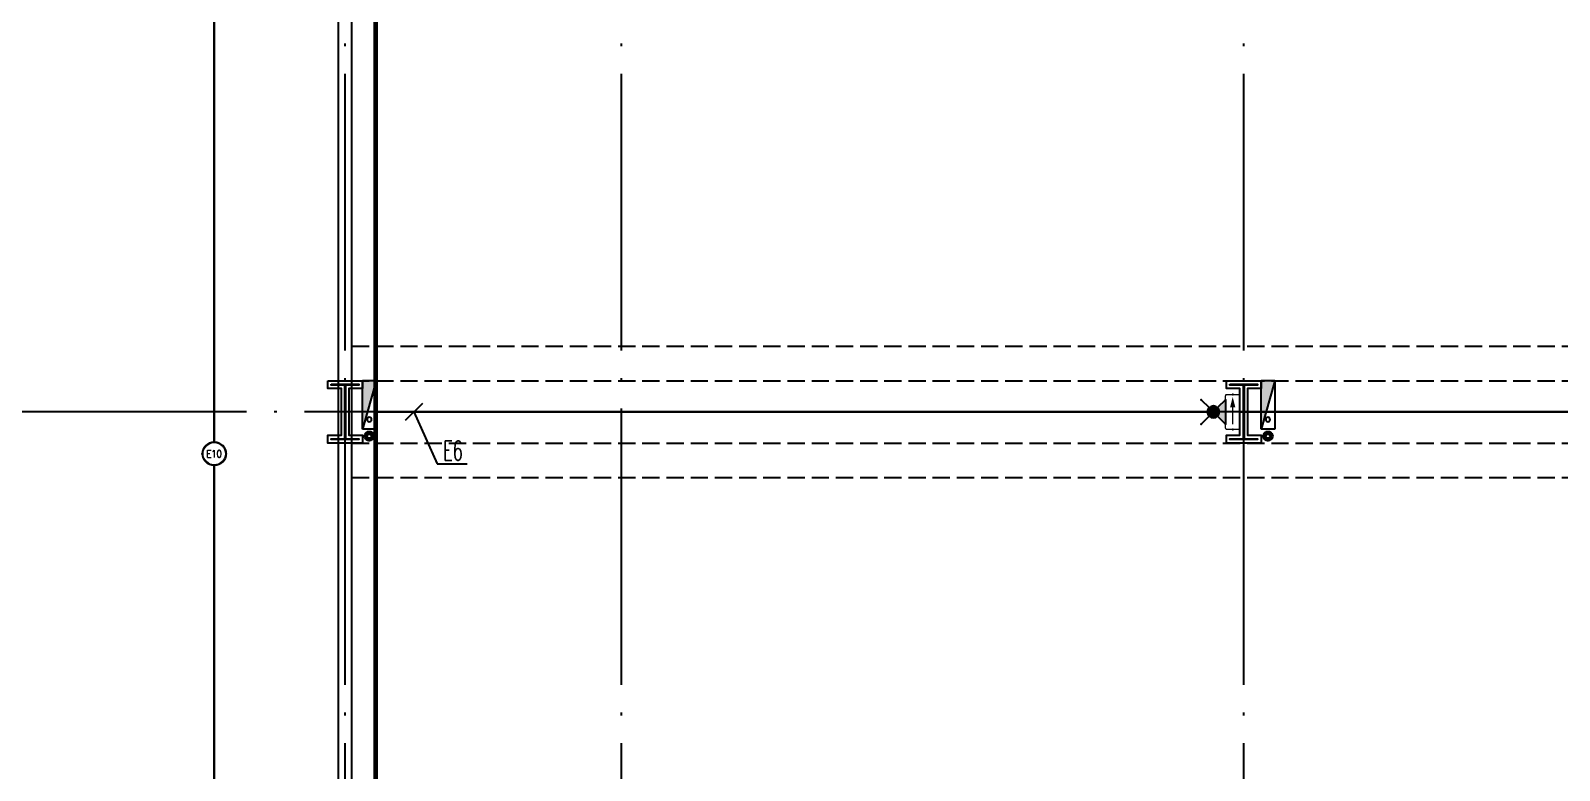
# Model space of a CAD drawing. Extents: x -1396510 to 1250330, y -1892470 to 1623980.
# Drawn here: x 348817 to 370933, y -1311210 to -1300507 of the extents above; entities that cross this region are included whole.
import ezdxf
from ezdxf.enums import TextEntityAlignment as Align

# ---------------------------------------------------------------- set-up
doc = ezdxf.new("R2010")
doc.units = 0
doc.header["$LTSCALE"] = 1000
doc.header["$MEASUREMENT"] = 0
doc.linetypes.add('DASH', pattern=[0.35, 0.25, -0.1])
doc.linetypes.add('DOTE', pattern=[2.42, 2, -0.2, 0.02, -0.2])
for name, color, linetype in [('A-AXIS-DOTE', 14, 'DOTE'), ('A-HATCH-2', 251, 'Continuous'), ('A-WINDOW', 140, 'Continuous'), ('A-彩色打印层', 12, 'Continuous'), ('AS-COLN', 6, 'Continuous'), ('AS-WALL', 40, 'Continuous'), ('DIM-照明', 3, 'Continuous'), ('EQUIP-应急', 3, 'Continuous'), ('EQUIP-照明', 3, 'Continuous'), ('SB_ZF消火栓', 10, 'Continuous'), ('SB_ZF消火栓M', 10, 'Continuous'), ('WIRE-照明', 1, 'Continuous')]:
    doc.layers.add(name, color=color, linetype=linetype)
doc.layers.add('A-云线2', color=3, linetype='Continuous', plot=False)
doc.layers.add('LG-ZF消防', color=1, linetype='Continuous', lineweight=60)
doc.styles.add('_TEL_DIM', font='SIMPLEX', dxfattribs={"width": 0.8, "height": 3.5, "bigfont": 'HZTXT'})

# ---------------------------------------------------------------- blocks, each defined once
blk = doc.blocks.new('4324324')
at = {"layer": 'A-HATCH-2', "color": 8, "linetype": 'DASH'}
for p, q in [((-294754, 603720), (-128854, 603720)), ((-294754, 603220), (-128854, 603220)), ((-294754, 602320), (-128854, 602320)), ((-294754, 601820), (-128854, 601820))]:
    blk.add_line(p, q, dxfattribs=at)
blk = doc.blocks.new('w42343243')
at = {"layer": 'A-HATCH-2', "color": 8}
blk.add_lwpolyline([(-165104, 621070), (-164604, 621070), (-164604, 620958), (-164800, 620958), (-164800, 620282), (-164604, 620282), (-164604, 620170), (-165104, 620170), (-165104, 620282), (-164908, 620282), (-164908, 620958), (-165104, 620958)], close=True, dxfattribs=at)
at = {"layer": 'AS-COLN', "color": 3}
blk.add_lwpolyline([(-165054, 621020), (-164654, 621020), (-164654, 621008), (-164850, 621008), (-164850, 620232), (-164654, 620232), (-164654, 620220), (-165054, 620220), (-165054, 620232), (-164858, 620232), (-164858, 621008), (-165054, 621008)], close=True, dxfattribs=at)
blk = doc.blocks.new('42343')
at = {"layer": 'A-WINDOW'}
for p in [(-130000, -17850), (-117000, -17850)]:
    blk.add_blockref('w42343243', p, dxfattribs=at)
blk = doc.blocks.new('A$C5D961328')
at = {"layer": 'SB_ZF消火栓'}
blk.add_hatch(color=256, dxfattribs=at).paths.add_polyline_path([(0, 40), (700, 40), (700, 240)])
for p, q in [((700, 240), (0, 240)), ((0, 240), (0, 40)), ((700, 240), (0, 40)), ((700, 240), (700, 40)), ((0, 40), (700, 40))]:
    blk.add_line(p, q, dxfattribs=at)
at = {"layer": 'SB_ZF消火栓', "color": 1}
blk.add_circle((140, 140), 32.5, dxfattribs=at)
blk = doc.blocks.new('we42342343234')
at = {"layer": 'LG-ZF消防'}
for centre in [(-294504, 602420), (-281504, 602420)]:
    blk.add_circle(centre, 50, dxfattribs=at)
at = {"layer": 'SB_ZF消火栓M', "xscale": -1, "rotation": 270}
for p in [(-294644, 602520), (-281644, 602520)]:
    blk.add_blockref('A$C5D961328', p, dxfattribs=at)
blk = doc.blocks.new('世赫3#厂房一层0821')
at = {"layer": 'A-AXIS-DOTE', "color": 8, "ltscale": 2}
for p, q in [((18000, -79980), (18000, 5504)), ((22000, -79980), (22000, 5500)), ((31000, -79980), (31000, 5500)), ((190814.2, -17950), (-5155.8, -17950))]:
    blk.add_line(p, q, dxfattribs=at)
at = {"layer": 'A-彩色打印层'}
blk.add_line((16244.2, -17950), (2484.2, -17950), dxfattribs=at)
at = {"layer": 'AS-WALL'}
for p, q in [((17900, -10150), (17900, -33400)), ((18100, -33400), (18100, -10150))]:
    blk.add_line(p, q, dxfattribs=at)
at = {"layer": 'A-WINDOW'}
for name in ['42343', '4324324']:
    blk.add_blockref(name, (312854.2, -620720), dxfattribs=at)
at = {"layer": 'SB_ZF消火栓'}
blk.add_blockref('we42342343234', (312854.2, -620720), dxfattribs=at)
blk = doc.blocks.new('$equip_U$00000208(EQ-138-沈勤辉)')
blk.add_hatch(color=256).paths.add_polyline_path([(0.215, 0.372), (0.503, 0.3), (0.215, 0.228)])
at = {"color": 7, "lineweight": 0}
blk.add_line((-0.503, 0.3), (0.215, 0.3), dxfattribs=at)
at = {"lineweight": 0, "const_width": 0.0571}
blk.add_lwpolyline([(-0.658, 0), (0.658, 0, 0.414214), (0.72, 0.062), (0.72, 0.538, 0.414213), (0.658, 0.6), (-0.658, 0.6, 0.414214), (-0.72, 0.538, 0), (-0.72, 0.062, 0.414245), (-0.658, 0, 18481.445439)], format="xyb", dxfattribs=at)
blk.add_lwpolyline([(0.215, 0.372), (0.503, 0.3), (0.215, 0.228), (0.215, 0.372)], dxfattribs=at)
for p in [(-0.72, 0.3), (0, 0.6), (0, 0), (0.72, 0.3)]:
    blk.add_point(p)
at = {"color": 7, "style": '_TEL_DIM', "flags": 1}
for tag in ['A', 'REMARK']:
    blk.add_attdef(tag, text='', height=0.00002, dxfattribs=at).set_placement((0, 0), align=Align.MIDDLE_CENTER)
blk = doc.blocks.new('$equip$00003158')
blk.add_hatch(color=256).paths.add_polyline_path([(0, 0.75, 1), (0, 0.25, 1)])
h = blk.add_hatch(color=256)
h.dxf.hatch_style = 1
h.paths.add_polyline_path([(0, 0.25, -0.198912), (-0.177, 0.323), (-0.5, 0), (0.5, 0), (0.177, 0.323, -0.198912)])
for p, q in [((-0.5, 1), (-0.177, 0.677)), ((0.177, 0.677), (0.5, 1)), ((-0.5, 0), (-0.177, 0.323)), ((-0.5, 0), (0.5, 0)), ((0.177, 0.323), (0.5, 0))]:
    blk.add_line(p, q)
blk.add_circle((0, 0.5), 0.25)
for p in [(-0.5, 1), (0.5, 1), (-0.5, 0), (0, 0), (0.5, 0)]:
    blk.add_point(p)
at = {"color": 7, "style": '_TEL_DIM', "flags": 1}
for tag in ['A', 'REMARK']:
    blk.add_attdef(tag, text='', height=0.00002, dxfattribs=at).set_placement((0, 0), align=Align.MIDDLE_CENTER)
blk = doc.blocks.new('$equip_U$00000232(DESKTOP-H88E2E2)')
at = {"color": 7, "lineweight": 0}
for p, q in [((-0.274, 0.15), (-0.126, 0.15)), ((-0.274, -0.15), (-0.274, 0.15)), ((-0.274, 0.007), (-0.183, 0.007)), ((-0.057, 0.093), (-0.034, 0.107)), ((-0.034, 0.107), (0, 0.15)), ((0, 0.15), (0, -0.15)), ((0.137, 0.093), (0.126, 0.021)), ((0.126, 0.021), (0.126, -0.021)), ((0.16, 0.136), (0.137, 0.093)), ((0.194, 0.15), (0.16, 0.136)), ((0.194, 0.15), (0.194, 0.15)), ((0.217, 0.15), (0.194, 0.15)), ((0.251, 0.136), (0.217, 0.15)), ((0.274, 0.093), (0.251, 0.136)), ((0.286, 0.021), (0.274, 0.093)), ((0.286, -0.021), (0.286, 0.021)), ((-0.274, -0.15), (-0.126, -0.15)), ((0.126, -0.021), (0.137, -0.093)), ((0.137, -0.093), (0.16, -0.136)), ((0.16, -0.136), (0.194, -0.15)), ((0.194, -0.15), (0.217, -0.15)), ((0.217, -0.15), (0.251, -0.136)), ((0.251, -0.136), (0.274, -0.093)), ((0.274, -0.093), (0.286, -0.021))]:
    blk.add_line(p, q, dxfattribs=at)
at = {"lineweight": 0}
for radius in [0.5, 0.46]:
    blk.add_circle((0, 0), radius, dxfattribs=at)
for p in [(-0.5, 0), (0, 0.5), (0.5, 0), (0, -0.5)]:
    blk.add_point(p)
at = {"color": 7, "style": '_TEL_DIM', "flags": 1}
for tag in ['A', 'REMARK']:
    blk.add_attdef(tag, text='', height=0.00002, dxfattribs=at).set_placement((0, 0), align=Align.MIDDLE_CENTER)

msp = doc.modelspace()

# ---------------------------------------------------------------- linework, layer by layer
at = {"layer": 'DIM-照明'}
msp.add_line((354483.7, -1305900.2), (354236.3, -1306147.7), dxfattribs=at)
for points in [[(354360, -1306024), (354700, -1306774)], [(354700, -1306774), (355131, -1306774)]]:
    msp.add_lwpolyline(points, dxfattribs=at)
at = {"layer": 'WIRE-照明', "color": 6, "linetype": 'Continuous', "const_width": 70}
msp.add_lwpolyline([(353808.4, -1323619), (353808.4, -1287984)], dxfattribs=at)
at = {"layer": 'WIRE-照明', "color": 6, "linetype": 'DASH', "const_width": 35}
for points in [[(351473.3, -1306453.9), (351473.3, -1298577.6)], [(353808.4, -1306024), (365839.3, -1306024)], [(366311.8, -1306024), (374839.3, -1306024)], [(351473.3, -1313173.9), (351473.3, -1306803.9)]]:
    msp.add_lwpolyline(points, dxfattribs=at)

# ---------------------------------------------------------------- block references
at = {"layer": 'A-云线2'}
msp.add_blockref('世赫3#厂房一层0821', (335365.8, -1288074), dxfattribs=at)
at = {"layer": 'EQUIP-应急', "xscale": -350.0000000000001, "yscale": 350.0000000000001, "zscale": 350.0000000000001, "rotation": 90}
msp.add_blockref('$equip$00003158', (366101.8, -1306024), dxfattribs=at)
at = {"layer": 'EQUIP-照明', "xscale": 350, "yscale": 350, "zscale": 350, "rotation": 90}
msp.add_blockref('$equip_U$00000208(EQ-138-沈勤辉)', (366311.8, -1306024), dxfattribs=at)
at = {"layer": 'EQUIP-照明', "xscale": 350, "yscale": 350, "zscale": 350}
msp.add_blockref('$equip_U$00000232(DESKTOP-H88E2E2)', (351473.3, -1306628.9), dxfattribs=at)

# ---------------------------------------------------------------- texts
at = {"layer": 'DIM-照明', "color": 7, "style": '_TEL_DIM', "width": 0.6}
msp.add_text('E6', height=280, dxfattribs=at).set_placement((354787.5, -1306724))

doc.saveas('drawing.dxf')
